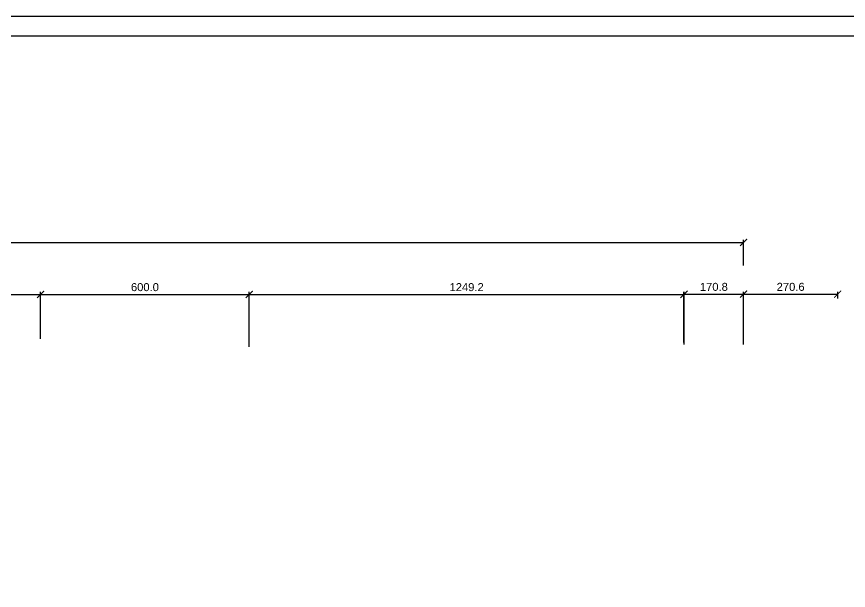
# Model space of a CAD drawing. Extents: x 53439 to 79867, y -144071 to -73305.
# Drawn here: x 72211 to 74602, y -81781 to -80131 of the extents above; entities that cross this region are included whole.
import ezdxf

# ---------------------------------------------------------------- set-up
doc = ezdxf.new("R2010")
doc.units = 0
doc.header["$LTSCALE"] = 0.1
doc.header["$MEASUREMENT"] = 0
doc.header["$PDMODE"] = 35
doc.header["$PDSIZE"] = -0.8
doc.layers.get('DEFPOINTS').update_dxf_attribs({"linetype": 'CONTINUOUS'})
for name, color, linetype in [('BOR', 200, 'CONTINUOUS'), ('BOR1', 230, 'CONTINUOUS'), ('HAT', 253, 'CONTINUOUS'), ('WALL', 6, 'CONTINUOUS')]:
    doc.layers.add(name, color=color, linetype=linetype)
doc.styles.add('1MM', font='arial.ttf')
doc.dimstyles.new('KRI', dxfattribs={"dimtxt": 23, "dimasz": 20, "dimexe": 7, "dimexo": 0, "dimgap": 9, "dimtad": 1, "dimdec": 1, "dimzin": 1, "dimtxsty": '1MM', "dimblk": 'ARCHTICK', "dimcen": 0.5, "dimclrd": 252, "dimclre": 252, "dimclrt": 7, "dimaunit": 1, "dimadec": 8, "dimazin": 3, "dimtfac": 1, "dimtdec": 1, "dimtmove": 0, "dimatfit": 3})

# ---------------------------------------------------------------- blocks, each defined once
blk = doc.blocks.new('_ARCHTICK')
at = {"layer": 'WALL', "color": 0, "const_width": 0.15}
blk.add_lwpolyline([(-0.5, -0.5), (0.5, 0.5)], dxfattribs=at)
blk = doc.blocks.new('*D281')
at = {"layer": 'DEFPOINTS', "color": 0, "linetype": 'CONTINUOUS', "ltscale": 0.1}
for p in [(72279.9, -80929.7), (72279.9, -81057.7), (71417.4, -81068.9)]:
    blk.add_point(p, dxfattribs=at)
at = {"layer": 'WALL', "color": 252, "linetype": 'CONTINUOUS', "ltscale": 0.1}
for p, q in [((71417.4, -81068.9), (71417.4, -80922.7)), ((71417.4, -80929.7), (72279.9, -80929.7)), ((72279.9, -81057.7), (72279.9, -80922.7))]:
    blk.add_line(p, q, dxfattribs=at)
at = {"layer": 'WALL', "color": 252, "linetype": 'CONTINUOUS', "ltscale": 0.1, "xscale": 20, "yscale": 20, "zscale": 20, "rotation": 180}
blk.add_blockref('_ARCHTICK', (71417.4, -80929.7), dxfattribs=at)
at = {"layer": 'WALL', "color": 252, "linetype": 'CONTINUOUS', "ltscale": 0.1, "xscale": 20, "yscale": 20, "zscale": 20}
blk.add_blockref('_ARCHTICK', (72279.9, -80929.7), dxfattribs=at)
at = {"layer": 'WALL', "color": 7, "linetype": 'CONTINUOUS', "ltscale": 0.1, "insert": (71848.7, -80908.9), "char_height": 23, "attachment_point": 5, "style": '1MM'}
blk.add_mtext('862.5', dxfattribs=at)
blk = doc.blocks.new('*D282')
at = {"layer": 'DEFPOINTS', "color": 0, "linetype": 'CONTINUOUS', "ltscale": 0.1}
for p in [(72879.9, -80929.7), (72279.9, -81057.7), (72879.9, -81080)]:
    blk.add_point(p, dxfattribs=at)
at = {"layer": 'WALL', "color": 252, "linetype": 'CONTINUOUS', "ltscale": 0.1}
for p, q in [((72279.9, -81057.7), (72279.9, -80922.7)), ((72279.9, -80929.7), (72879.9, -80929.7)), ((72879.9, -81080), (72879.9, -80922.7))]:
    blk.add_line(p, q, dxfattribs=at)
at = {"layer": 'WALL', "color": 252, "linetype": 'CONTINUOUS', "ltscale": 0.1, "xscale": 20, "yscale": 20, "zscale": 20, "rotation": 180}
blk.add_blockref('_ARCHTICK', (72279.9, -80929.7), dxfattribs=at)
at = {"layer": 'WALL', "color": 252, "linetype": 'CONTINUOUS', "ltscale": 0.1, "xscale": 20, "yscale": 20, "zscale": 20}
blk.add_blockref('_ARCHTICK', (72879.9, -80929.7), dxfattribs=at)
at = {"layer": 'WALL', "color": 7, "linetype": 'CONTINUOUS', "ltscale": 0.1, "insert": (72579.9, -80908.9), "char_height": 23, "attachment_point": 5, "style": '1MM'}
blk.add_mtext('600.0', dxfattribs=at)
blk = doc.blocks.new('*D283')
at = {"layer": 'DEFPOINTS', "color": 0, "linetype": 'CONTINUOUS', "ltscale": 0.1}
for p in [(74129.2, -80929.7), (72879.9, -81080), (74129.2, -81067.9, 0)]:
    blk.add_point(p, dxfattribs=at)
at = {"layer": 'WALL', "color": 252, "linetype": 'CONTINUOUS', "ltscale": 0.1}
for p, q in [((72879.9, -81080), (72879.9, -80922.7)), ((72879.9, -80929.7), (74129.2, -80929.7)), ((74129.2, -81067.9), (74129.2, -80922.7))]:
    blk.add_line(p, q, dxfattribs=at)
at = {"layer": 'WALL', "color": 252, "linetype": 'CONTINUOUS', "ltscale": 0.1, "xscale": 20, "yscale": 20, "zscale": 20, "rotation": 180}
blk.add_blockref('_ARCHTICK', (72879.9, -80929.7), dxfattribs=at)
at = {"layer": 'WALL', "color": 252, "linetype": 'CONTINUOUS', "ltscale": 0.1, "xscale": 20, "yscale": 20, "zscale": 20}
blk.add_blockref('_ARCHTICK', (74129.2, -80929.7), dxfattribs=at)
at = {"layer": 'WALL', "color": 7, "linetype": 'CONTINUOUS', "ltscale": 0.1, "insert": (73504.5, -80908.9), "char_height": 23, "attachment_point": 5, "style": '1MM'}
blk.add_mtext('1249.2', dxfattribs=at)
blk = doc.blocks.new('*D284')
at = {"layer": 'DEFPOINTS', "color": 0, "linetype": 'CONTINUOUS', "ltscale": 0.1}
for p in [(74300.5, -80928.9), (74129.7, -81074.1), (74300.5, -81074.1)]:
    blk.add_point(p, dxfattribs=at)
at = {"layer": 'WALL', "color": 252, "linetype": 'CONTINUOUS', "ltscale": 0.1}
for p, q in [((74129.7, -81074.1), (74129.7, -80921.9)), ((74129.7, -80928.9), (74300.5, -80928.9)), ((74300.5, -81074.1), (74300.5, -80921.9))]:
    blk.add_line(p, q, dxfattribs=at)
at = {"layer": 'WALL', "color": 252, "linetype": 'CONTINUOUS', "ltscale": 0.1, "xscale": 20, "yscale": 20, "zscale": 20, "rotation": 180}
blk.add_blockref('_ARCHTICK', (74129.7, -80928.9), dxfattribs=at)
at = {"layer": 'WALL', "color": 252, "linetype": 'CONTINUOUS', "ltscale": 0.1, "xscale": 20, "yscale": 20, "zscale": 20}
blk.add_blockref('_ARCHTICK', (74300.5, -80928.9), dxfattribs=at)
at = {"layer": 'WALL', "color": 7, "linetype": 'CONTINUOUS', "ltscale": 0.1, "insert": (74215.1, -80908.1), "char_height": 23, "attachment_point": 5, "style": '1MM'}
blk.add_mtext('170.8', dxfattribs=at)
blk = doc.blocks.new('*D285')
at = {"layer": 'DEFPOINTS', "color": 0, "linetype": 'CONTINUOUS', "ltscale": 0.1}
for p in [(74300.5, -80780.1), (60562.4, -80846.3), (74300.5, -80846.3, 0)]:
    blk.add_point(p, dxfattribs=at)
at = {"layer": 'WALL', "color": 252, "linetype": 'CONTINUOUS', "ltscale": 0.1}
for p, q in [((60562.4, -80846.3), (60562.4, -80773.1)), ((74300.5, -80846.3), (74300.5, -80773.1)), ((60562.4, -80780.1), (74300.5, -80780.1))]:
    blk.add_line(p, q, dxfattribs=at)
at = {"layer": 'WALL', "color": 252, "linetype": 'CONTINUOUS', "ltscale": 0.1, "xscale": 20, "yscale": 20, "zscale": 20, "rotation": 180}
blk.add_blockref('_ARCHTICK', (60562.4, -80780.1), dxfattribs=at)
at = {"layer": 'WALL', "color": 252, "linetype": 'CONTINUOUS', "ltscale": 0.1, "xscale": 20, "yscale": 20, "zscale": 20}
blk.add_blockref('_ARCHTICK', (74300.5, -80780.1), dxfattribs=at)
at = {"layer": 'WALL', "color": 7, "linetype": 'CONTINUOUS', "ltscale": 0.1, "insert": (67431.4, -80759.4), "char_height": 23, "attachment_point": 5, "style": '1MM'}
blk.add_mtext('13738.1', dxfattribs=at)
blk = doc.blocks.new('*D335')
at = {"layer": 'DEFPOINTS', "color": 0, "linetype": 'CONTINUOUS', "ltscale": 0.1}
for p in [(74571.1, -80928.9), (74300.5, -80998, 0), (74571.1, -80998)]:
    blk.add_point(p, dxfattribs=at)
at = {"layer": 'HAT', "color": 252, "ltscale": 0.1}
for p, q in [((74300.5, -80941.4), (74300.5, -80921.9)), ((74300.5, -80928.9), (74571.1, -80928.9)), ((74571.1, -80941.4), (74571.1, -80921.9))]:
    blk.add_line(p, q, dxfattribs=at)
at = {"layer": 'HAT', "color": 252, "linetype": 'CONTINUOUS', "ltscale": 0.1, "xscale": 20, "yscale": 20, "zscale": 20, "rotation": 180}
blk.add_blockref('_ARCHTICK', (74300.5, -80928.9), dxfattribs=at)
at = {"layer": 'HAT', "color": 252, "linetype": 'CONTINUOUS', "ltscale": 0.1, "xscale": 20, "yscale": 20, "zscale": 20}
blk.add_blockref('_ARCHTICK', (74571.1, -80928.9), dxfattribs=at)
at = {"layer": 'HAT', "color": 7, "linetype": 'CONTINUOUS', "ltscale": 0.1, "insert": (74435.8, -80908.1), "char_height": 23, "attachment_point": 5, "style": '1MM'}
blk.add_mtext('270.6', dxfattribs=at)

msp = doc.modelspace()

# ---------------------------------------------------------------- linework, layer by layer
at = {"layer": 'BOR'}
msp.add_lwpolyline([(75675.95, -80187.4), (59468.14, -80187.4), (59468.14, -88378.68), (75675.95, -88378.68)], close=True, dxfattribs=at)
at = {"layer": 'BOR1'}
msp.add_lwpolyline([(75732.48, -80130.87), (59411.61, -80130.87), (59411.61, -88435.21), (75732.48, -88435.21)], close=True, dxfattribs=at)

# ---------------------------------------------------------------- dimensions: what is measured, and where the dimension line sits
at = {"layer": 'HAT', "color": 1, "linetype": 'CONTINUOUS', "ltscale": 0.1}
dim = msp.add_aligned_dim(p1=(74300.51, -80997.98, 0), p2=(74571.08, -80997.98), distance=69.1, dimstyle='KRI', override={"dimfxl": 12.5, "dimfxlon": 1}, dxfattribs=at)
dim.commit()
dim.dimension.update_dxf_attribs({"geometry": '*D335', "text_midpoint": (74435.8, -80908.13)})
at = {"layer": 'WALL', "linetype": 'CONTINUOUS', "ltscale": 0.1}
for base, p1, p2, picture, middle in [((74300.51, -80780.13), (60562.39, -80846.3), (74300.51, -80846.3, 0), '*D285', (67431.45, -80759.37)), ((74300.51, -80928.88, 0), (74129.67, -81074.08, 0), (74300.51, -81074.08, 0), '*D284', (74215.09, -80908.13, 0))]:
    dim = msp.add_linear_dim(base=base, p1=p1, p2=p2, dimstyle='KRI', dxfattribs=at)
    dim.commit()
    dim.dimension.update_dxf_attribs({"geometry": picture, "text_midpoint": middle})
for base, p1, p2, picture, middle in [((72279.93, -80929.66), (71417.39, -81068.87), (72279.93, -81057.72), '*D281', (71848.66, -80908.92)), ((72879.93, -80929.66), (72279.93, -81057.72), (72879.93, -81080.03), '*D282', (72579.93, -80908.92)), ((74129.17, -80929.66), (72879.93, -81080.03), (74129.17, -81067.86, 0), '*D283', (73504.55, -80908.92))]:
    dim = msp.add_linear_dim(base=base, p1=p1, p2=p2, dimstyle='KRI', override={"dimtmove": 1}, dxfattribs=at)
    dim.commit()
    dim.dimension.update_dxf_attribs({"geometry": picture, "text_midpoint": middle})

doc.saveas('drawing.dxf')
